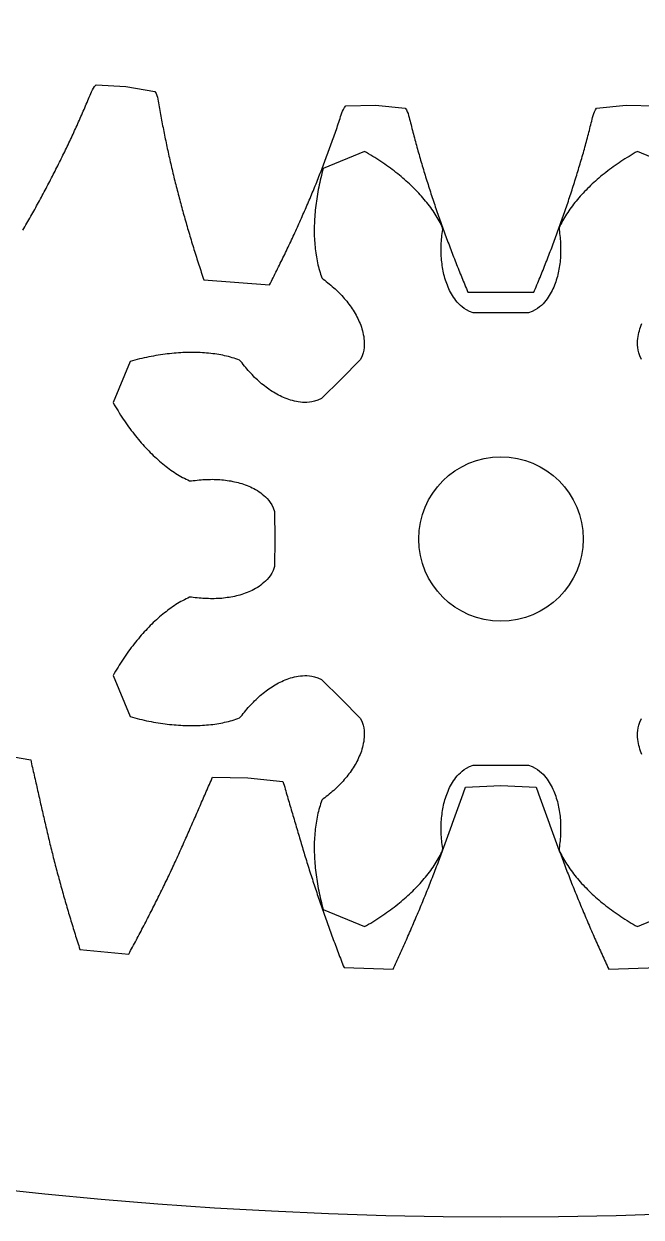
# Model space of a CAD drawing. Header units: metres. Extents: x -108 to 108, y -108 to 108.
# Drawn here: x -11.6 to 3.41, y -108.5 to -79.46 of the extents above; entities that cross this region are included whole.
import ezdxf

# ---------------------------------------------------------------- set-up
doc = ezdxf.new("R2010")
doc.units = ezdxf.units.M

msp = doc.modelspace()

# ---------------------------------------------------------------- linework, layer by layer
for points in [[(-11.626, -84.484), (-11.601, -84.442), (-11.577, -84.4), (-11.553, -84.358), (-11.529, -84.315), (-11.505, -84.273), (-11.481, -84.231), (-11.457, -84.189), (-11.433, -84.147), (-11.409, -84.105), (-11.386, -84.062), (-11.362, -84.02), (-11.339, -83.978), (-11.315, -83.936), (-11.292, -83.893), (-11.269, -83.851), (-11.246, -83.809), (-11.223, -83.767), (-11.2, -83.724), (-11.177, -83.682), (-11.154, -83.64), (-11.131, -83.597), (-11.108, -83.555), (-11.086, -83.512), (-11.063, -83.47), (-11.041, -83.428), (-11.019, -83.385), (-10.996, -83.343), (-10.974, -83.3), (-10.952, -83.258), (-10.93, -83.215), (-10.908, -83.173), (-10.886, -83.13), (-10.864, -83.088), (-10.843, -83.045), (-10.821, -83.003), (-10.8, -82.96), (-10.778, -82.917), (-10.757, -82.875), (-10.735, -82.832), (-10.714, -82.79), (-10.693, -82.747), (-10.672, -82.704), (-10.651, -82.662), (-10.63, -82.619), (-10.61, -82.576), (-10.589, -82.533), (-10.568, -82.491), (-10.548, -82.448), (-10.528, -82.405), (-10.507, -82.362), (-10.487, -82.32), (-10.467, -82.277), (-10.447, -82.234), (-10.427, -82.191), (-10.407, -82.148), (-10.387, -82.106), (-10.368, -82.063), (-10.348, -82.02), (-10.329, -81.977), (-10.309, -81.934), (-10.29, -81.891), (-10.271, -81.848), (-10.252, -81.805), (-10.233, -81.762), (-10.214, -81.719), (-10.195, -81.676), (-10.176, -81.633), (-10.157, -81.59), (-10.139, -81.547), (-10.121, -81.504), (-10.102, -81.461), (-10.084, -81.418), (-10.066, -81.375), (-10.048, -81.332), (-10.03, -81.289), (-10.012, -81.245), (-9.994, -81.202), (-9.977, -81.159), (-9.957, -81.116), (-9.936, -81.073), (-9.912, -81.031), (-9.883, -80.989), (-9.846, -80.948), (-9.125, -80.988), (-9.125, -80.988), (-8.414, -81.11), (-8.387, -81.158), (-8.368, -81.205), (-8.354, -81.252), (-8.342, -81.298), (-8.333, -81.344), (-8.325, -81.39), (-8.318, -81.436), (-8.31, -81.482), (-8.302, -81.528), (-8.294, -81.574), (-8.286, -81.62), (-8.278, -81.667), (-8.27, -81.713), (-8.261, -81.759), (-8.253, -81.805), (-8.244, -81.851), (-8.235, -81.897), (-8.227, -81.943), (-8.218, -81.989), (-8.209, -82.035), (-8.2, -82.081), (-8.191, -82.128), (-8.181, -82.174), (-8.172, -82.22), (-8.162, -82.266), (-8.153, -82.312), (-8.143, -82.358), (-8.134, -82.405), (-8.124, -82.451), (-8.114, -82.497), (-8.104, -82.543), (-8.094, -82.589), (-8.084, -82.636), (-8.073, -82.682), (-8.063, -82.728), (-8.052, -82.774), (-8.042, -82.82), (-8.031, -82.867), (-8.021, -82.913), (-8.01, -82.959), (-7.999, -83.005), (-7.988, -83.052), (-7.977, -83.098), (-7.966, -83.144), (-7.954, -83.191), (-7.943, -83.237), (-7.932, -83.283), (-7.92, -83.329), (-7.909, -83.376), (-7.897, -83.422), (-7.885, -83.468), (-7.873, -83.515), (-7.861, -83.561), (-7.849, -83.607), (-7.837, -83.654), (-7.825, -83.7), (-7.813, -83.746), (-7.8, -83.793), (-7.788, -83.839), (-7.775, -83.885), (-7.763, -83.932), (-7.75, -83.978), (-7.737, -84.025), (-7.725, -84.071), (-7.712, -84.117), (-7.699, -84.164), (-7.685, -84.21), (-7.672, -84.256), (-7.659, -84.303), (-7.646, -84.349), (-7.632, -84.396), (-7.619, -84.442), (-7.605, -84.488), (-7.592, -84.535), (-7.578, -84.581), (-7.564, -84.628), (-7.55, -84.674), (-7.536, -84.72), (-7.522, -84.767), (-7.508, -84.813), (-7.494, -84.86), (-7.48, -84.906), (-7.465, -84.953), (-7.451, -84.999), (-7.436, -85.046), (-7.422, -85.092), (-7.407, -85.138), (-7.392, -85.185), (-7.378, -85.231), (-7.363, -85.278), (-7.348, -85.324), (-7.333, -85.371), (-7.317, -85.417), (-7.302, -85.464), (-7.287, -85.51), (-7.272, -85.557), (-7.256, -85.603), (-7.241, -85.649), (-7.225, -85.696), (-5.628, -85.816), (-5.606, -85.772), (-5.583, -85.728), (-5.561, -85.685), (-5.539, -85.641), (-5.517, -85.597), (-5.495, -85.554), (-5.473, -85.51), (-5.451, -85.466), (-5.43, -85.423), (-5.408, -85.379), (-5.386, -85.335), (-5.365, -85.291), (-5.343, -85.248), (-5.322, -85.204), (-5.301, -85.16), (-5.28, -85.116), (-5.259, -85.073), (-5.238, -85.029), (-5.217, -84.985), (-5.196, -84.941), (-5.175, -84.897), (-5.154, -84.854), (-5.133, -84.81), (-5.113, -84.766), (-5.092, -84.722), (-5.072, -84.678), (-5.052, -84.634), (-5.031, -84.59), (-5.011, -84.547), (-4.991, -84.503), (-4.971, -84.459), (-4.951, -84.415), (-4.931, -84.371), (-4.912, -84.327), (-4.892, -84.283), (-4.872, -84.239), (-4.853, -84.195), (-4.833, -84.151), (-4.814, -84.107), (-4.795, -84.063), (-4.775, -84.019), (-4.756, -83.975), (-4.737, -83.931), (-4.718, -83.887), (-4.699, -83.843), (-4.681, -83.799), (-4.662, -83.755), (-4.643, -83.711), (-4.625, -83.667), (-4.606, -83.623), (-4.588, -83.579), (-4.57, -83.535), (-4.552, -83.491), (-4.533, -83.447), (-4.515, -83.403), (-4.497, -83.359), (-4.48, -83.315), (-4.462, -83.271), (-4.444, -83.226), (-4.427, -83.182), (-4.409, -83.138), (-4.392, -83.094), (-4.374, -83.05), (-4.357, -83.006), (-4.34, -82.962), (-4.323, -82.917), (-4.306, -82.873), (-4.289, -82.829), (-4.272, -82.785), (-4.256, -82.741), (-4.239, -82.696), (-4.223, -82.652), (-4.206, -82.608), (-4.19, -82.564), (-4.174, -82.52), (-4.157, -82.475), (-4.141, -82.431), (-4.125, -82.387), (-4.11, -82.343), (-4.094, -82.298), (-4.078, -82.254), (-4.063, -82.21), (-4.047, -82.165), (-4.032, -82.121), (-4.017, -82.077), (-4.001, -82.032), (-3.986, -81.988), (-3.971, -81.944), (-3.957, -81.899), (-3.942, -81.855), (-3.927, -81.811), (-3.913, -81.766), (-3.898, -81.722), (-3.884, -81.678), (-3.868, -81.633), (-3.849, -81.589), (-3.828, -81.545), (-3.803, -81.501), (-3.769, -81.458), (-3.047, -81.443), (-3.047, -81.443), (-2.329, -81.512), (-2.298, -81.558), (-2.276, -81.603), (-2.258, -81.649), (-2.244, -81.694), (-2.231, -81.74), (-2.22, -81.785), (-2.209, -81.83), (-2.198, -81.876), (-2.186, -81.921), (-2.175, -81.966), (-2.163, -82.011), (-2.152, -82.057), (-2.14, -82.102), (-2.128, -82.147), (-2.116, -82.193), (-2.104, -82.238), (-2.092, -82.283), (-2.08, -82.329), (-2.068, -82.374), (-2.055, -82.419), (-2.043, -82.465), (-2.03, -82.51), (-2.018, -82.555), (-2.005, -82.601), (-1.992, -82.646), (-1.979, -82.691), (-1.966, -82.737), (-1.953, -82.782), (-1.94, -82.827), (-1.926, -82.873), (-1.913, -82.918), (-1.899, -82.963), (-1.886, -83.009), (-1.872, -83.054), (-1.858, -83.099), (-1.844, -83.145), (-1.83, -83.19), (-1.816, -83.235), (-1.802, -83.281), (-1.788, -83.326), (-1.773, -83.371), (-1.759, -83.416), (-1.745, -83.462), (-1.73, -83.507), (-1.715, -83.552), (-1.701, -83.598), (-1.686, -83.643), (-1.671, -83.688), (-1.656, -83.734), (-1.641, -83.779), (-1.625, -83.824), (-1.61, -83.87), (-1.595, -83.915), (-1.579, -83.96), (-1.564, -84.005), (-1.548, -84.051), (-1.532, -84.096), (-1.517, -84.141), (-1.501, -84.187), (-1.485, -84.232), (-1.469, -84.277), (-1.453, -84.322), (-1.437, -84.368), (-1.42, -84.413), (-1.404, -84.458), (-1.388, -84.504), (-1.371, -84.549), (-1.354, -84.594), (-1.338, -84.639), (-1.321, -84.685), (-1.304, -84.73), (-1.287, -84.775), (-1.27, -84.82), (-1.253, -84.866), (-1.236, -84.911), (-1.219, -84.956), (-1.201, -85.002), (-1.184, -85.047), (-1.167, -85.092), (-1.149, -85.137), (-1.131, -85.182), (-1.114, -85.228), (-1.096, -85.273), (-1.078, -85.318), (-1.06, -85.363), (-1.042, -85.409), (-1.024, -85.454), (-1.006, -85.499), (-0.988, -85.544), (-0.969, -85.59), (-0.951, -85.635), (-0.932, -85.68), (-0.914, -85.725), (-0.895, -85.77), (-0.876, -85.816), (-0.858, -85.861), (-0.839, -85.906), (-0.82, -85.951), (-0.801, -85.996), (0.801, -85.996), (0.82, -85.951), (0.839, -85.906), (0.858, -85.861), (0.876, -85.816), (0.895, -85.77), (0.914, -85.725), (0.932, -85.68), (0.951, -85.635), (0.969, -85.59), (0.988, -85.544), (1.006, -85.499), (1.024, -85.454), (1.042, -85.409), (1.06, -85.363), (1.078, -85.318), (1.096, -85.273), (1.114, -85.228), (1.131, -85.182), (1.149, -85.137), (1.167, -85.092), (1.184, -85.047), (1.201, -85.002), (1.219, -84.956), (1.236, -84.911), (1.253, -84.866), (1.27, -84.82), (1.287, -84.775), (1.304, -84.73), (1.321, -84.685), (1.338, -84.639), (1.354, -84.594), (1.371, -84.549), (1.387, -84.504), (1.404, -84.458), (1.42, -84.413), (1.437, -84.368), (1.453, -84.322), (1.469, -84.277), (1.485, -84.232), (1.501, -84.187), (1.517, -84.141), (1.532, -84.096), (1.548, -84.051), (1.564, -84.005), (1.579, -83.96), (1.595, -83.915), (1.61, -83.87), (1.625, -83.824), (1.641, -83.779), (1.656, -83.734), (1.671, -83.688), (1.686, -83.643), (1.701, -83.598), (1.715, -83.552), (1.73, -83.507), (1.745, -83.462), (1.759, -83.416), (1.773, -83.371), (1.788, -83.326), (1.802, -83.281), (1.816, -83.235), (1.83, -83.19), (1.844, -83.145), (1.858, -83.099), (1.872, -83.054), (1.886, -83.009), (1.899, -82.963), (1.913, -82.918), (1.926, -82.873), (1.939, -82.827), (1.953, -82.782), (1.966, -82.737), (1.979, -82.691), (1.992, -82.646), (2.005, -82.601), (2.018, -82.555), (2.03, -82.51), (2.043, -82.465), (2.055, -82.419), (2.068, -82.374), (2.08, -82.329), (2.092, -82.283), (2.104, -82.238), (2.116, -82.193), (2.128, -82.147), (2.14, -82.102), (2.152, -82.057), (2.163, -82.011), (2.175, -81.966), (2.186, -81.921), (2.198, -81.876), (2.209, -81.83), (2.22, -81.785), (2.231, -81.74), (2.244, -81.694), (2.258, -81.649), (2.276, -81.603), (2.298, -81.558), (2.329, -81.512), (3.047, -81.443), (3.047, -81.443), (3.769, -81.458)], [(4.321, -82.982), (3.321, -82.568), (3.269, -82.597), (3.218, -82.627), (3.167, -82.657), (3.117, -82.688), (3.067, -82.719), (3.017, -82.75), (2.969, -82.781), (2.92, -82.813), (2.873, -82.845), (2.825, -82.877), (2.779, -82.91), (2.732, -82.943), (2.687, -82.976), (2.642, -83.01), (2.597, -83.044), (2.553, -83.078), (2.51, -83.113), (2.467, -83.147), (2.425, -83.182), (2.383, -83.218), (2.342, -83.253), (2.301, -83.289), (2.261, -83.325), (2.222, -83.361), (2.183, -83.398), (2.145, -83.435), (2.108, -83.472), (2.071, -83.509), (2.034, -83.546), (1.999, -83.584), (1.964, -83.622), (1.929, -83.66), (1.896, -83.699), (1.863, -83.737), (1.83, -83.776), (1.799, -83.815), (1.768, -83.855), (1.738, -83.894), (1.708, -83.934), (1.679, -83.974), (1.651, -84.014), (1.624, -84.054), (1.597, -84.095), (1.572, -84.136), (1.547, -84.176), (1.523, -84.218), (1.5, -84.259), (1.478, -84.301), (1.457, -84.342), (1.437, -84.384), (1.418, -84.427), (1.417, -84.472), (1.423, -84.519), (1.428, -84.566), (1.434, -84.613), (1.438, -84.66), (1.442, -84.706), (1.446, -84.753), (1.449, -84.799), (1.45, -84.846), (1.451, -84.892), (1.452, -84.938), (1.453, -84.984), (1.452, -85.03), (1.451, -85.075), (1.449, -85.121), (1.446, -85.166), (1.443, -85.212), (1.439, -85.257), (1.432, -85.301), (1.426, -85.346), (1.42, -85.391), (1.413, -85.435), (1.403, -85.479), (1.395, -85.524), (1.384, -85.567), (1.374, -85.611), (1.362, -85.654), (1.348, -85.698), (1.333, -85.74), (1.318, -85.783), (1.302, -85.826), (1.285, -85.868), (1.267, -85.91), (1.249, -85.953), (1.226, -85.994), (1.202, -86.035), (1.177, -86.076), (1.151, -86.117), (1.124, -86.157), (1.093, -86.197), (1.06, -86.237), (1.025, -86.276), (0.985, -86.315), (0.94, -86.353), (0.892, -86.39), (0.833, -86.427), (0.762, -86.462), (0.672, -86.496), (0, -86.5), (0, -86.5), (-0.672, -86.496), (-0.762, -86.462), (-0.833, -86.427), (-0.892, -86.39), (-0.94, -86.353), (-0.985, -86.315), (-1.025, -86.276), (-1.06, -86.237), (-1.093, -86.197), (-1.124, -86.157), (-1.151, -86.117), (-1.177, -86.076), (-1.202, -86.035), (-1.226, -85.994), (-1.249, -85.953), (-1.267, -85.91), (-1.285, -85.868), (-1.302, -85.826), (-1.318, -85.783), (-1.333, -85.74), (-1.348, -85.698), (-1.362, -85.654), (-1.374, -85.611), (-1.384, -85.567), (-1.395, -85.524), (-1.403, -85.479), (-1.413, -85.435), (-1.42, -85.391), (-1.426, -85.346), (-1.432, -85.301), (-1.439, -85.257), (-1.443, -85.212), (-1.446, -85.166), (-1.449, -85.121), (-1.451, -85.075), (-1.452, -85.03), (-1.453, -84.984), (-1.452, -84.938), (-1.451, -84.892), (-1.45, -84.846), (-1.449, -84.799), (-1.446, -84.753), (-1.442, -84.706), (-1.438, -84.66), (-1.434, -84.613), (-1.428, -84.566), (-1.423, -84.519), (-1.416, -84.472), (-1.418, -84.427), (-1.437, -84.384), (-1.457, -84.342), (-1.478, -84.301), (-1.5, -84.259), (-1.523, -84.218), (-1.547, -84.176), (-1.572, -84.136), (-1.597, -84.095), (-1.624, -84.054), (-1.651, -84.014), (-1.679, -83.974), (-1.708, -83.934), (-1.738, -83.894), (-1.768, -83.855), (-1.799, -83.815), (-1.83, -83.776), (-1.863, -83.737), (-1.896, -83.699), (-1.929, -83.66), (-1.964, -83.622), (-1.999, -83.584), (-2.034, -83.546), (-2.071, -83.509), (-2.108, -83.472), (-2.145, -83.435), (-2.183, -83.398), (-2.222, -83.361), (-2.261, -83.325), (-2.301, -83.289), (-2.342, -83.253), (-2.383, -83.218), (-2.425, -83.182), (-2.467, -83.147), (-2.51, -83.113), (-2.553, -83.078), (-2.597, -83.044), (-2.642, -83.01), (-2.687, -82.976), (-2.732, -82.943), (-2.779, -82.91), (-2.825, -82.877), (-2.873, -82.845), (-2.92, -82.813), (-2.969, -82.781), (-3.017, -82.75), (-3.067, -82.719), (-3.117, -82.688), (-3.167, -82.657), (-3.218, -82.627), (-3.269, -82.597), (-3.321, -82.568), (-4.321, -82.982), (-4.337, -83.039), (-4.352, -83.097), (-4.367, -83.154), (-4.381, -83.211), (-4.394, -83.268), (-4.407, -83.325), (-4.42, -83.382), (-4.431, -83.439), (-4.442, -83.495), (-4.453, -83.552), (-4.463, -83.608), (-4.472, -83.664), (-4.481, -83.72), (-4.489, -83.775), (-4.496, -83.831), (-4.503, -83.886), (-4.51, -83.941), (-4.515, -83.996), (-4.521, -84.05), (-4.525, -84.105), (-4.529, -84.159), (-4.532, -84.213), (-4.535, -84.267), (-4.537, -84.32), (-4.539, -84.373), (-4.54, -84.426), (-4.54, -84.479), (-4.54, -84.532), (-4.539, -84.584), (-4.538, -84.636), (-4.535, -84.687), (-4.533, -84.739), (-4.529, -84.79), (-4.525, -84.84), (-4.521, -84.891), (-4.516, -84.941), (-4.51, -84.99), (-4.503, -85.04), (-4.496, -85.089), (-4.488, -85.137), (-4.479, -85.185), (-4.47, -85.233), (-4.46, -85.281), (-4.45, -85.328), (-4.438, -85.374), (-4.426, -85.42), (-4.413, -85.466), (-4.399, -85.511), (-4.384, -85.555), (-4.369, -85.599), (-4.352, -85.642), (-4.321, -85.675), (-4.284, -85.704), (-4.247, -85.734), (-4.209, -85.762), (-4.173, -85.793), (-4.138, -85.823), (-4.102, -85.853), (-4.067, -85.884), (-4.033, -85.915), (-4, -85.947), (-3.967, -85.98), (-3.933, -86.011), (-3.902, -86.044), (-3.87, -86.078), (-3.84, -86.111), (-3.81, -86.145), (-3.78, -86.18), (-3.751, -86.215), (-3.724, -86.251), (-3.697, -86.287), (-3.669, -86.322), (-3.643, -86.359), (-3.618, -86.397), (-3.593, -86.434), (-3.57, -86.473), (-3.546, -86.511), (-3.524, -86.55), (-3.503, -86.59), (-3.483, -86.631), (-3.464, -86.672), (-3.445, -86.714), (-3.427, -86.755), (-3.41, -86.798), (-3.393, -86.841), (-3.38, -86.886), (-3.368, -86.932), (-3.357, -86.978), (-3.346, -87.026), (-3.336, -87.073), (-3.331, -87.124), (-3.326, -87.175), (-3.323, -87.228), (-3.323, -87.283), (-3.329, -87.342), (-3.336, -87.403), (-3.352, -87.47), (-3.377, -87.545), (-3.416, -87.633), (-3.889, -88.111), (-3.889, -88.111), (-4.367, -88.584), (-4.455, -88.623), (-4.53, -88.648), (-4.597, -88.664), (-4.658, -88.671), (-4.717, -88.677), (-4.772, -88.677), (-4.825, -88.674), (-4.876, -88.669), (-4.927, -88.664), (-4.974, -88.654), (-5.022, -88.643), (-5.068, -88.632), (-5.114, -88.62), (-5.159, -88.607), (-5.202, -88.59), (-5.245, -88.573), (-5.286, -88.555), (-5.328, -88.536), (-5.369, -88.517), (-5.41, -88.497), (-5.45, -88.476), (-5.489, -88.454), (-5.527, -88.43), (-5.566, -88.407), (-5.603, -88.382), (-5.641, -88.357), (-5.678, -88.331), (-5.713, -88.303), (-5.749, -88.276), (-5.785, -88.249), (-5.82, -88.22), (-5.855, -88.19), (-5.889, -88.16), (-5.922, -88.13), (-5.956, -88.098), (-5.989, -88.067), (-6.02, -88.033), (-6.053, -88), (-6.085, -87.967), (-6.116, -87.933), (-6.147, -87.898), (-6.177, -87.862), (-6.207, -87.827), (-6.238, -87.791), (-6.266, -87.753), (-6.296, -87.716), (-6.325, -87.679), (-6.358, -87.648), (-6.401, -87.631), (-6.445, -87.616), (-6.489, -87.601), (-6.534, -87.587), (-6.58, -87.574), (-6.626, -87.562), (-6.672, -87.55), (-6.719, -87.54), (-6.767, -87.53), (-6.815, -87.521), (-6.863, -87.512), (-6.911, -87.504), (-6.96, -87.497), (-7.01, -87.49), (-7.059, -87.484), (-7.109, -87.479), (-7.16, -87.475), (-7.21, -87.471), (-7.261, -87.467), (-7.313, -87.464), (-7.364, -87.462), (-7.416, -87.461), (-7.468, -87.46), (-7.521, -87.46), (-7.574, -87.46), (-7.627, -87.461), (-7.68, -87.463), (-7.733, -87.465), (-7.787, -87.468), (-7.841, -87.471), (-7.895, -87.475), (-7.95, -87.479), (-8.004, -87.485), (-8.059, -87.49), (-8.114, -87.497), (-8.169, -87.504), (-8.225, -87.511), (-8.28, -87.519), (-8.336, -87.528), (-8.392, -87.537), (-8.448, -87.547), (-8.505, -87.558), (-8.561, -87.569), (-8.618, -87.58), (-8.675, -87.593), (-8.732, -87.606), (-8.789, -87.619), (-8.846, -87.633), (-8.903, -87.648), (-8.961, -87.663), (-9.018, -87.679), (-9.432, -88.679), (-9.403, -88.731), (-9.373, -88.782), (-9.343, -88.833), (-9.312, -88.883), (-9.281, -88.933), (-9.25, -88.983), (-9.219, -89.031), (-9.187, -89.08), (-9.155, -89.127), (-9.123, -89.175), (-9.09, -89.221), (-9.057, -89.268), (-9.024, -89.313), (-8.99, -89.358), (-8.956, -89.403), (-8.922, -89.447), (-8.887, -89.49), (-8.853, -89.533), (-8.818, -89.575), (-8.782, -89.617), (-8.747, -89.658), (-8.711, -89.699), (-8.675, -89.739), (-8.639, -89.778), (-8.602, -89.817), (-8.565, -89.855), (-8.528, -89.892), (-8.491, -89.929), (-8.454, -89.966), (-8.416, -90.001), (-8.378, -90.036), (-8.34, -90.071), (-8.301, -90.104), (-8.263, -90.137), (-8.224, -90.17), (-8.185, -90.201), (-8.145, -90.232), (-8.106, -90.262), (-8.066, -90.292), (-8.026, -90.321), (-7.986, -90.349), (-7.946, -90.376), (-7.905, -90.403), (-7.864, -90.428), (-7.824, -90.453), (-7.782, -90.477), (-7.741, -90.5), (-7.699, -90.522), (-7.658, -90.543), (-7.616, -90.563), (-7.573, -90.582), (-7.528, -90.584), (-7.481, -90.577), (-7.434, -90.572), (-7.387, -90.566), (-7.34, -90.562), (-7.294, -90.558), (-7.247, -90.554), (-7.201, -90.551), (-7.154, -90.55), (-7.108, -90.549), (-7.062, -90.548), (-7.016, -90.547), (-6.97, -90.548), (-6.925, -90.549), (-6.879, -90.551), (-6.834, -90.554), (-6.788, -90.557), (-6.743, -90.561), (-6.699, -90.568), (-6.654, -90.574), (-6.609, -90.58), (-6.565, -90.587), (-6.521, -90.597), (-6.476, -90.605), (-6.433, -90.616), (-6.389, -90.626), (-6.346, -90.638), (-6.302, -90.652), (-6.26, -90.667), (-6.217, -90.682), (-6.174, -90.698), (-6.132, -90.715), (-6.09, -90.733), (-6.047, -90.751), (-6.006, -90.774), (-5.965, -90.798), (-5.924, -90.823), (-5.883, -90.849), (-5.843, -90.876), (-5.803, -90.907), (-5.763, -90.94), (-5.724, -90.975), (-5.685, -91.015), (-5.647, -91.06), (-5.61, -91.108), (-5.573, -91.167), (-5.538, -91.238), (-5.504, -91.328), (-5.5, -92), (-5.5, -92), (-5.504, -92.672), (-5.538, -92.762), (-5.573, -92.833), (-5.61, -92.892), (-5.647, -92.94), (-5.685, -92.985), (-5.724, -93.025), (-5.763, -93.06), (-5.803, -93.093), (-5.843, -93.124), (-5.883, -93.151), (-5.924, -93.177), (-5.965, -93.202), (-6.006, -93.226), (-6.047, -93.249), (-6.09, -93.267), (-6.132, -93.285), (-6.174, -93.302), (-6.217, -93.318), (-6.26, -93.333), (-6.302, -93.348), (-6.346, -93.362), (-6.389, -93.374), (-6.433, -93.384), (-6.476, -93.395), (-6.521, -93.403), (-6.565, -93.413), (-6.609, -93.42), (-6.654, -93.426), (-6.699, -93.432), (-6.743, -93.439), (-6.788, -93.443), (-6.834, -93.446), (-6.879, -93.449), (-6.925, -93.451), (-6.97, -93.452), (-7.016, -93.453), (-7.062, -93.452), (-7.108, -93.451), (-7.154, -93.45), (-7.201, -93.449), (-7.247, -93.446), (-7.294, -93.442), (-7.34, -93.438), (-7.387, -93.434), (-7.434, -93.428), (-7.481, -93.423), (-7.528, -93.416), (-7.573, -93.418), (-7.616, -93.437), (-7.658, -93.457), (-7.699, -93.478), (-7.741, -93.5), (-7.782, -93.523), (-7.824, -93.547), (-7.864, -93.572), (-7.905, -93.597), (-7.946, -93.624), (-7.986, -93.651), (-8.026, -93.679), (-8.066, -93.708), (-8.106, -93.738), (-8.145, -93.768), (-8.185, -93.799), (-8.224, -93.83), (-8.263, -93.863), (-8.301, -93.896), (-8.34, -93.929), (-8.378, -93.964), (-8.416, -93.999), (-8.454, -94.034), (-8.491, -94.071), (-8.528, -94.108), (-8.565, -94.145), (-8.602, -94.183), (-8.639, -94.222), (-8.675, -94.261), (-8.711, -94.301), (-8.747, -94.342), (-8.782, -94.383), (-8.818, -94.425), (-8.853, -94.467), (-8.887, -94.51), (-8.922, -94.553), (-8.956, -94.597), (-8.99, -94.642), (-9.024, -94.687), (-9.057, -94.732), (-9.09, -94.779), (-9.123, -94.825), (-9.155, -94.873), (-9.187, -94.92), (-9.219, -94.969), (-9.25, -95.017), (-9.281, -95.067), (-9.312, -95.117), (-9.343, -95.167), (-9.373, -95.218), (-9.403, -95.269), (-9.432, -95.321), (-9.018, -96.321), (-8.961, -96.337), (-8.903, -96.352), (-8.846, -96.367), (-8.789, -96.381), (-8.732, -96.394), (-8.675, -96.407), (-8.618, -96.42), (-8.561, -96.431), (-8.505, -96.442), (-8.448, -96.453), (-8.392, -96.463), (-8.336, -96.472), (-8.28, -96.481), (-8.225, -96.489), (-8.169, -96.496), (-8.114, -96.503), (-8.059, -96.51), (-8.004, -96.515), (-7.95, -96.521), (-7.895, -96.525), (-7.841, -96.529), (-7.787, -96.532), (-7.733, -96.535), (-7.68, -96.537), (-7.627, -96.539), (-7.574, -96.54), (-7.521, -96.54), (-7.468, -96.54), (-7.416, -96.539), (-7.364, -96.538), (-7.313, -96.535), (-7.261, -96.533), (-7.21, -96.529), (-7.16, -96.525), (-7.109, -96.521), (-7.059, -96.516), (-7.01, -96.51), (-6.96, -96.503), (-6.911, -96.496), (-6.863, -96.488), (-6.815, -96.479), (-6.767, -96.47), (-6.719, -96.46), (-6.672, -96.45), (-6.626, -96.438), (-6.58, -96.426), (-6.534, -96.413), (-6.489, -96.399), (-6.445, -96.384), (-6.401, -96.369), (-6.358, -96.352), (-6.325, -96.321), (-6.296, -96.284), (-6.266, -96.247), (-6.238, -96.209), (-6.207, -96.173), (-6.177, -96.138), (-6.147, -96.102), (-6.116, -96.067), (-6.085, -96.033), (-6.053, -96), (-6.02, -95.967), (-5.989, -95.933), (-5.956, -95.902), (-5.922, -95.87), (-5.889, -95.84), (-5.855, -95.81), (-5.82, -95.78), (-5.785, -95.751), (-5.749, -95.724), (-5.713, -95.697), (-5.678, -95.669), (-5.641, -95.643), (-5.603, -95.618), (-5.566, -95.593), (-5.527, -95.57), (-5.489, -95.546), (-5.45, -95.524), (-5.41, -95.503), (-5.369, -95.483), (-5.328, -95.464), (-5.286, -95.445), (-5.245, -95.427), (-5.202, -95.41), (-5.159, -95.393), (-5.114, -95.38), (-5.068, -95.368), (-5.022, -95.356), (-4.974, -95.346), (-4.927, -95.336), (-4.876, -95.331), (-4.825, -95.326), (-4.772, -95.323), (-4.717, -95.323), (-4.658, -95.329), (-4.597, -95.336), (-4.53, -95.352), (-4.455, -95.377), (-4.367, -95.416), (-3.889, -95.889), (-3.889, -95.889), (-3.416, -96.367), (-3.377, -96.455), (-3.352, -96.53), (-3.336, -96.597), (-3.329, -96.658), (-3.323, -96.717), (-3.323, -96.772), (-3.326, -96.825), (-3.331, -96.876), (-3.336, -96.927), (-3.346, -96.974), (-3.357, -97.022), (-3.368, -97.068), (-3.38, -97.114), (-3.393, -97.159), (-3.41, -97.202), (-3.427, -97.245), (-3.445, -97.286), (-3.464, -97.328), (-3.483, -97.369), (-3.503, -97.41), (-3.524, -97.45), (-3.546, -97.489), (-3.57, -97.527), (-3.593, -97.566), (-3.618, -97.603), (-3.643, -97.641), (-3.669, -97.678), (-3.697, -97.713), (-3.724, -97.749), (-3.751, -97.785), (-3.78, -97.82), (-3.81, -97.855), (-3.84, -97.889), (-3.87, -97.922), (-3.902, -97.956), (-3.933, -97.989), (-3.967, -98.02), (-4, -98.053), (-4.033, -98.085), (-4.067, -98.116), (-4.102, -98.147), (-4.138, -98.177), (-4.173, -98.207), (-4.209, -98.238), (-4.247, -98.266), (-4.284, -98.296), (-4.321, -98.325), (-4.352, -98.358), (-4.369, -98.401), (-4.384, -98.445), (-4.399, -98.489), (-4.413, -98.534), (-4.426, -98.58), (-4.438, -98.626), (-4.45, -98.672), (-4.46, -98.719), (-4.47, -98.767), (-4.479, -98.815), (-4.488, -98.863), (-4.496, -98.911), (-4.503, -98.96), (-4.51, -99.01), (-4.516, -99.059), (-4.521, -99.109), (-4.525, -99.16), (-4.529, -99.21), (-4.533, -99.261), (-4.535, -99.313), (-4.538, -99.364), (-4.539, -99.416), (-4.54, -99.468), (-4.54, -99.521), (-4.54, -99.574), (-4.539, -99.627), (-4.537, -99.68), (-4.535, -99.733), (-4.532, -99.787), (-4.529, -99.841), (-4.525, -99.895), (-4.521, -99.95), (-4.515, -100.004), (-4.51, -100.059), (-4.503, -100.114), (-4.496, -100.169), (-4.489, -100.225), (-4.481, -100.28), (-4.472, -100.336), (-4.463, -100.392), (-4.453, -100.448), (-4.442, -100.505), (-4.431, -100.561), (-4.42, -100.618), (-4.407, -100.675), (-4.394, -100.732), (-4.381, -100.789), (-4.367, -100.846), (-4.352, -100.903), (-4.337, -100.961), (-4.321, -101.018), (-3.321, -101.432), (-3.269, -101.403), (-3.218, -101.373), (-3.167, -101.343), (-3.117, -101.312), (-3.067, -101.281), (-3.017, -101.25), (-2.969, -101.219), (-2.92, -101.187), (-2.873, -101.155), (-2.825, -101.123), (-2.779, -101.09), (-2.732, -101.057), (-2.687, -101.024), (-2.642, -100.99), (-2.597, -100.956), (-2.553, -100.922), (-2.51, -100.887), (-2.467, -100.853), (-2.425, -100.818), (-2.383, -100.782), (-2.342, -100.747), (-2.301, -100.711), (-2.261, -100.675), (-2.222, -100.639), (-2.183, -100.602), (-2.145, -100.565), (-2.108, -100.528), (-2.071, -100.491), (-2.034, -100.454), (-1.999, -100.416), (-1.964, -100.378), (-1.929, -100.34), (-1.896, -100.301), (-1.863, -100.263), (-1.83, -100.224), (-1.799, -100.185), (-1.768, -100.145), (-1.738, -100.106), (-1.708, -100.066), (-1.679, -100.026), (-1.651, -99.986), (-1.624, -99.946), (-1.597, -99.905), (-1.572, -99.864), (-1.547, -99.824), (-1.523, -99.782), (-1.5, -99.741), (-1.478, -99.699), (-1.457, -99.658), (-1.437, -99.616), (-1.418, -99.573), (-1.416, -99.528), (-1.423, -99.481), (-1.428, -99.434), (-1.434, -99.387), (-1.438, -99.34), (-1.442, -99.294), (-1.446, -99.247), (-1.449, -99.201), (-1.45, -99.154), (-1.451, -99.108), (-1.452, -99.062), (-1.453, -99.016), (-1.452, -98.97), (-1.451, -98.925), (-1.449, -98.879), (-1.446, -98.834), (-1.443, -98.788), (-1.439, -98.743), (-1.432, -98.699), (-1.426, -98.654), (-1.42, -98.609), (-1.413, -98.565), (-1.403, -98.521), (-1.395, -98.476), (-1.384, -98.433), (-1.374, -98.389), (-1.362, -98.346), (-1.348, -98.302), (-1.333, -98.26), (-1.318, -98.217), (-1.302, -98.174), (-1.285, -98.132), (-1.267, -98.09), (-1.249, -98.047), (-1.226, -98.006), (-1.202, -97.965), (-1.177, -97.924), (-1.151, -97.883), (-1.124, -97.843), (-1.093, -97.803), (-1.06, -97.763), (-1.025, -97.724), (-0.985, -97.685), (-0.94, -97.647), (-0.892, -97.61), (-0.833, -97.573), (-0.762, -97.538), (-0.672, -97.504), (0, -97.5), (0, -97.5), (0.672, -97.504), (0.762, -97.538), (0.833, -97.573), (0.892, -97.61), (0.94, -97.647), (0.985, -97.685), (1.025, -97.724), (1.06, -97.763), (1.093, -97.803), (1.124, -97.843), (1.151, -97.883), (1.177, -97.924), (1.202, -97.965), (1.226, -98.006), (1.249, -98.047), (1.267, -98.09), (1.285, -98.132), (1.302, -98.174), (1.318, -98.217), (1.333, -98.26), (1.348, -98.302), (1.362, -98.346), (1.374, -98.389), (1.384, -98.433), (1.395, -98.476), (1.403, -98.521), (1.413, -98.565), (1.42, -98.609), (1.426, -98.654), (1.432, -98.699), (1.439, -98.743), (1.443, -98.788), (1.446, -98.834), (1.449, -98.879), (1.451, -98.925), (1.452, -98.97), (1.453, -99.016), (1.452, -99.062), (1.451, -99.108), (1.45, -99.154), (1.449, -99.201), (1.446, -99.247), (1.442, -99.294), (1.438, -99.34), (1.434, -99.387), (1.428, -99.434), (1.423, -99.481), (1.416, -99.528), (1.418, -99.573), (1.437, -99.616), (1.457, -99.658), (1.478, -99.699), (1.5, -99.741), (1.523, -99.782), (1.547, -99.824), (1.572, -99.864), (1.597, -99.905), (1.624, -99.946), (1.651, -99.986), (1.679, -100.026), (1.708, -100.066), (1.738, -100.106), (1.768, -100.145), (1.799, -100.185), (1.83, -100.224), (1.863, -100.263), (1.896, -100.301), (1.929, -100.34), (1.964, -100.378), (1.999, -100.416), (2.034, -100.454), (2.071, -100.491), (2.108, -100.528), (2.145, -100.565), (2.183, -100.602), (2.222, -100.639), (2.261, -100.675), (2.301, -100.711), (2.342, -100.747), (2.383, -100.782), (2.425, -100.818), (2.467, -100.853), (2.51, -100.887), (2.553, -100.922), (2.597, -100.956), (2.642, -100.99), (2.687, -101.024), (2.732, -101.057), (2.779, -101.09), (2.825, -101.123), (2.873, -101.155), (2.92, -101.187), (2.969, -101.219), (3.017, -101.25), (3.067, -101.281), (3.117, -101.312), (3.167, -101.343), (3.218, -101.373), (3.269, -101.403), (3.321, -101.432), (4.321, -101.018)], [(3.416, -87.633), (3.377, -87.545), (3.352, -87.47), (3.336, -87.403), (3.329, -87.342), (3.323, -87.283), (3.323, -87.228), (3.326, -87.175), (3.331, -87.124), (3.336, -87.073), (3.346, -87.026), (3.357, -86.978), (3.368, -86.932), (3.38, -86.886), (3.393, -86.841), (3.41, -86.798), (3.427, -86.755)], [(3.427, -97.245), (3.41, -97.202), (3.393, -97.159), (3.38, -97.114), (3.368, -97.068), (3.357, -97.022), (3.346, -96.974), (3.336, -96.927), (3.331, -96.876), (3.326, -96.825), (3.323, -96.772), (3.323, -96.717), (3.329, -96.658), (3.336, -96.597), (3.352, -96.53), (3.377, -96.455), (3.416, -96.367)], [(-12.283, -97.227), (-11.437, -97.376), (-11.426, -97.422), (-11.416, -97.469), (-11.405, -97.515), (-11.394, -97.562), (-11.384, -97.608), (-11.373, -97.655), (-11.363, -97.701), (-11.352, -97.748), (-11.342, -97.795), (-11.331, -97.841), (-11.32, -97.888), (-11.31, -97.934), (-11.299, -97.981), (-11.289, -98.027), (-11.278, -98.074), (-11.268, -98.12), (-11.257, -98.167), (-11.246, -98.213), (-11.236, -98.26), (-11.225, -98.306), (-11.215, -98.353), (-11.204, -98.399), (-11.194, -98.446), (-11.183, -98.492), (-11.173, -98.539), (-11.162, -98.585), (-11.151, -98.632), (-11.141, -98.678), (-11.13, -98.725), (-11.12, -98.771), (-11.109, -98.818), (-11.099, -98.864), (-11.088, -98.91), (-11.077, -98.957), (-11.067, -99.003), (-11.056, -99.05), (-11.045, -99.096), (-11.034, -99.143), (-11.023, -99.189), (-11.012, -99.236), (-11.001, -99.282), (-10.99, -99.329), (-10.978, -99.375), (-10.967, -99.422), (-10.956, -99.468), (-10.944, -99.515), (-10.933, -99.562), (-10.921, -99.608), (-10.909, -99.655), (-10.898, -99.701), (-10.886, -99.748), (-10.874, -99.794), (-10.862, -99.841), (-10.85, -99.887), (-10.838, -99.934), (-10.826, -99.981), (-10.813, -100.027), (-10.801, -100.074), (-10.789, -100.12), (-10.776, -100.167), (-10.764, -100.214), (-10.751, -100.26), (-10.738, -100.307), (-10.726, -100.353), (-10.713, -100.4), (-10.7, -100.447), (-10.687, -100.493), (-10.674, -100.54), (-10.661, -100.587), (-10.648, -100.633), (-10.635, -100.68), (-10.622, -100.727), (-10.608, -100.773), (-10.595, -100.82), (-10.581, -100.866), (-10.568, -100.913), (-10.554, -100.96), (-10.541, -101.006), (-10.527, -101.053), (-10.513, -101.1), (-10.499, -101.147), (-10.486, -101.193), (-10.472, -101.24), (-10.458, -101.287), (-10.443, -101.333), (-10.429, -101.38), (-10.415, -101.427), (-10.401, -101.473), (-10.386, -101.52), (-10.372, -101.567), (-10.358, -101.613), (-10.343, -101.66), (-10.328, -101.707), (-10.314, -101.754), (-10.299, -101.8), (-10.284, -101.847), (-10.269, -101.894), (-10.254, -101.941), (-10.239, -101.987), (-9.052, -102.099), (-9.029, -102.056), (-9.006, -102.013), (-8.982, -101.97), (-8.959, -101.927), (-8.936, -101.884), (-8.913, -101.841), (-8.889, -101.798), (-8.866, -101.754), (-8.843, -101.711), (-8.821, -101.668), (-8.798, -101.625), (-8.775, -101.582), (-8.752, -101.538), (-8.73, -101.495), (-8.707, -101.452), (-8.684, -101.409), (-8.662, -101.366), (-8.64, -101.322), (-8.617, -101.279), (-8.595, -101.236), (-8.573, -101.193), (-8.551, -101.149), (-8.528, -101.106), (-8.506, -101.063), (-8.485, -101.019), (-8.463, -100.976), (-8.441, -100.933), (-8.419, -100.889), (-8.397, -100.846), (-8.376, -100.803), (-8.354, -100.759), (-8.333, -100.716), (-8.311, -100.673), (-8.29, -100.629), (-8.269, -100.586), (-8.247, -100.542), (-8.226, -100.499), (-8.205, -100.455), (-8.184, -100.412), (-8.163, -100.369), (-8.142, -100.325), (-8.121, -100.282), (-8.101, -100.238), (-8.08, -100.195), (-8.059, -100.151), (-8.039, -100.108), (-8.018, -100.064), (-7.998, -100.021), (-7.978, -99.977), (-7.957, -99.934), (-7.937, -99.89), (-7.917, -99.847), (-7.897, -99.803), (-7.877, -99.76), (-7.857, -99.716), (-7.837, -99.672), (-7.817, -99.629), (-7.798, -99.585), (-7.778, -99.542), (-7.758, -99.498), (-7.739, -99.454), (-7.719, -99.411), (-7.7, -99.367), (-7.681, -99.323), (-7.662, -99.28), (-7.642, -99.236), (-7.623, -99.192), (-7.604, -99.149), (-7.585, -99.105), (-7.566, -99.061), (-7.547, -99.018), (-7.528, -98.974), (-7.509, -98.93), (-7.49, -98.887), (-7.471, -98.843), (-7.452, -98.799), (-7.432, -98.756), (-7.413, -98.712), (-7.394, -98.668), (-7.375, -98.625), (-7.356, -98.581), (-7.337, -98.537), (-7.318, -98.494), (-7.299, -98.45), (-7.28, -98.406), (-7.261, -98.362), (-7.242, -98.319), (-7.222, -98.275), (-7.203, -98.231), (-7.184, -98.188), (-7.165, -98.144), (-7.146, -98.1), (-7.127, -98.056), (-7.108, -98.013), (-7.089, -97.969), (-7.07, -97.925), (-7.05, -97.881), (-7.031, -97.838), (-7.012, -97.794), (-6.153, -97.807), (-6.153, -97.807), (-5.3, -97.902), (-5.286, -97.947), (-5.273, -97.993), (-5.259, -98.039), (-5.246, -98.085), (-5.233, -98.131), (-5.219, -98.176), (-5.206, -98.222), (-5.192, -98.268), (-5.179, -98.314), (-5.165, -98.359), (-5.152, -98.405), (-5.138, -98.451), (-5.125, -98.497), (-5.111, -98.543), (-5.098, -98.588), (-5.084, -98.634), (-5.071, -98.68), (-5.057, -98.726), (-5.044, -98.771), (-5.03, -98.817), (-5.017, -98.863), (-5.004, -98.909), (-4.99, -98.954), (-4.977, -99), (-4.963, -99.046), (-4.95, -99.091), (-4.936, -99.137), (-4.923, -99.183), (-4.909, -99.229), (-4.896, -99.274), (-4.882, -99.32), (-4.869, -99.366), (-4.856, -99.411), (-4.842, -99.457), (-4.828, -99.503), (-4.815, -99.549), (-4.801, -99.594), (-4.787, -99.64), (-4.773, -99.686), (-4.759, -99.732), (-4.745, -99.777), (-4.731, -99.823), (-4.717, -99.869), (-4.703, -99.914), (-4.688, -99.96), (-4.674, -100.006), (-4.66, -100.052), (-4.645, -100.097), (-4.63, -100.143), (-4.616, -100.189), (-4.601, -100.234), (-4.586, -100.28), (-4.571, -100.326), (-4.556, -100.372), (-4.541, -100.417), (-4.526, -100.463), (-4.511, -100.509), (-4.496, -100.555), (-4.481, -100.6), (-4.465, -100.646), (-4.45, -100.692), (-4.434, -100.737), (-4.419, -100.783), (-4.403, -100.829), (-4.388, -100.875), (-4.372, -100.92), (-4.356, -100.966), (-4.34, -101.012), (-4.324, -101.058), (-4.308, -101.103), (-4.292, -101.149), (-4.276, -101.195), (-4.26, -101.24), (-4.243, -101.286), (-4.227, -101.332), (-4.211, -101.378), (-4.194, -101.423), (-4.178, -101.469), (-4.161, -101.515), (-4.144, -101.56), (-4.128, -101.606), (-4.111, -101.652), (-4.094, -101.698), (-4.077, -101.743), (-4.06, -101.789), (-4.043, -101.835), (-4.026, -101.88), (-4.009, -101.926), (-3.991, -101.972), (-3.974, -102.018), (-3.957, -102.063), (-3.939, -102.109), (-3.922, -102.155), (-3.904, -102.2), (-3.887, -102.246), (-3.869, -102.292), (-3.851, -102.338), (-3.833, -102.383), (-3.815, -102.429), (-2.624, -102.466), (-2.603, -102.422), (-2.582, -102.377), (-2.562, -102.333), (-2.541, -102.288), (-2.521, -102.244), (-2.5, -102.199), (-2.48, -102.155), (-2.46, -102.11), (-2.439, -102.066), (-2.419, -102.021), (-2.399, -101.977), (-2.379, -101.932), (-2.359, -101.888), (-2.339, -101.843), (-2.32, -101.799), (-2.3, -101.754), (-2.28, -101.709), (-2.26, -101.665), (-2.241, -101.62), (-2.221, -101.576), (-2.202, -101.531), (-2.182, -101.487), (-2.163, -101.442), (-2.144, -101.397), (-2.125, -101.353), (-2.106, -101.308), (-2.087, -101.264), (-2.068, -101.219), (-2.049, -101.174), (-2.03, -101.13), (-2.011, -101.085), (-1.992, -101.04), (-1.974, -100.996), (-1.955, -100.951), (-1.936, -100.906), (-1.918, -100.862), (-1.9, -100.817), (-1.881, -100.772), (-1.863, -100.728), (-1.845, -100.683), (-1.827, -100.638), (-1.809, -100.594), (-1.791, -100.549), (-1.773, -100.504), (-1.755, -100.46), (-1.737, -100.415), (-1.719, -100.37), (-1.702, -100.326), (-1.684, -100.281), (-1.667, -100.236), (-1.649, -100.191), (-1.632, -100.147), (-1.615, -100.102), (-1.597, -100.057), (-1.58, -100.013), (-1.563, -99.968), (-1.546, -99.923), (-1.529, -99.878), (-1.512, -99.834), (-1.496, -99.789), (-1.479, -99.744), (-1.462, -99.699), (-1.446, -99.655), (-1.429, -99.61), (-1.413, -99.565), (-1.396, -99.52), (-1.38, -99.475), (-1.364, -99.431), (-1.347, -99.386), (-1.331, -99.341), (-1.315, -99.296), (-1.298, -99.252), (-1.282, -99.207), (-1.266, -99.162), (-1.249, -99.117), (-1.233, -99.072), (-1.217, -99.028), (-1.201, -98.983), (-1.184, -98.938), (-1.168, -98.893), (-1.152, -98.848), (-1.135, -98.803), (-1.119, -98.759), (-1.103, -98.714), (-1.086, -98.669), (-1.07, -98.624), (-1.054, -98.579), (-1.037, -98.535), (-1.021, -98.49), (-1.005, -98.445), (-0.988, -98.4), (-0.972, -98.355), (-0.956, -98.31), (-0.939, -98.266), (-0.923, -98.221), (-0.907, -98.176), (-0.891, -98.131), (-0.874, -98.086), (-0.858, -98.041), (0, -98), (0, -98), (0.858, -98.041), (0.874, -98.086), (0.891, -98.131), (0.907, -98.176), (0.923, -98.221), (0.939, -98.266), (0.956, -98.31), (0.972, -98.355), (0.988, -98.4), (1.005, -98.445), (1.021, -98.49), (1.037, -98.535), (1.054, -98.579), (1.07, -98.624), (1.086, -98.669), (1.103, -98.714), (1.119, -98.759), (1.135, -98.803), (1.152, -98.848), (1.168, -98.893), (1.184, -98.938), (1.201, -98.983), (1.217, -99.028), (1.233, -99.072), (1.249, -99.117), (1.266, -99.162), (1.282, -99.207), (1.298, -99.252), (1.315, -99.296), (1.331, -99.341), (1.347, -99.386), (1.364, -99.431), (1.38, -99.475), (1.396, -99.52), (1.413, -99.565), (1.429, -99.61), (1.446, -99.655), (1.462, -99.699), (1.479, -99.744), (1.495, -99.789), (1.512, -99.834), (1.529, -99.878), (1.546, -99.923), (1.563, -99.968), (1.58, -100.013), (1.597, -100.057), (1.615, -100.102), (1.632, -100.147), (1.649, -100.191), (1.667, -100.236), (1.684, -100.281), (1.702, -100.326), (1.719, -100.37), (1.737, -100.415), (1.755, -100.46), (1.773, -100.504), (1.791, -100.549), (1.809, -100.594), (1.827, -100.638), (1.845, -100.683), (1.863, -100.728), (1.881, -100.772), (1.9, -100.817), (1.918, -100.862), (1.936, -100.906), (1.955, -100.951), (1.974, -100.996), (1.992, -101.04), (2.011, -101.085), (2.03, -101.13), (2.049, -101.174), (2.068, -101.219), (2.087, -101.264), (2.106, -101.308), (2.125, -101.353), (2.144, -101.397), (2.163, -101.442), (2.182, -101.487), (2.202, -101.531), (2.221, -101.576), (2.241, -101.62), (2.26, -101.665), (2.28, -101.709), (2.3, -101.754), (2.32, -101.799), (2.339, -101.843), (2.359, -101.888), (2.379, -101.932), (2.399, -101.977), (2.419, -102.021), (2.439, -102.066), (2.46, -102.11), (2.48, -102.155), (2.5, -102.199), (2.521, -102.244), (2.541, -102.288), (2.562, -102.333), (2.582, -102.377), (2.603, -102.422), (2.624, -102.466), (3.815, -102.429)]]:
    msp.add_lwpolyline(points)
for centre, radius in [((0, 0), 108.5), ((0, -92), 2)]:
    msp.add_circle(centre, radius)

doc.saveas('drawing.dxf')
